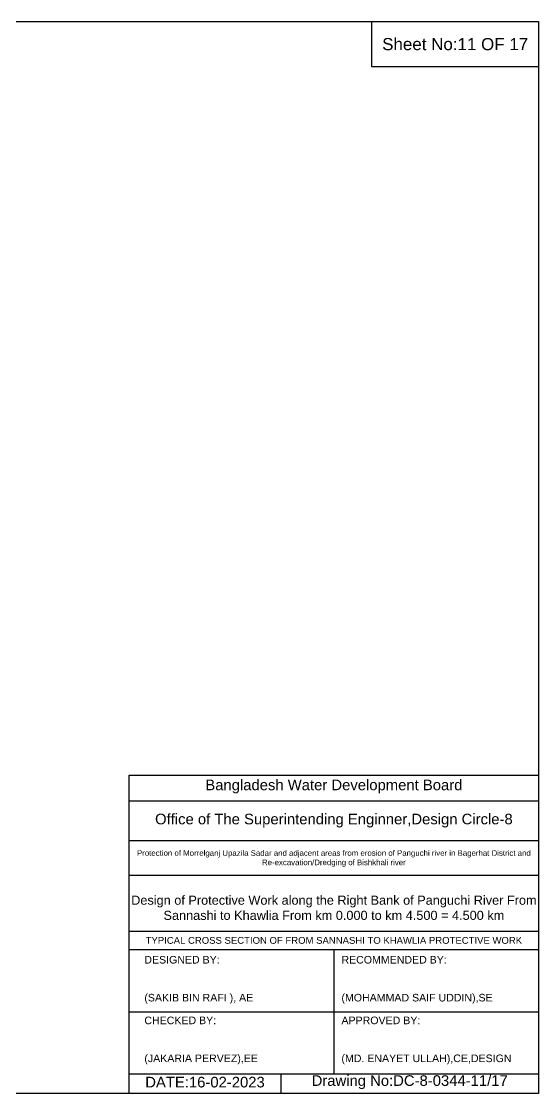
# Model space of a CAD drawing. Header units: inches. Extents: x 89000 to 337533, y -10828 to 570.
# Drawn here: x 244394 to 247805, y -9933 to -2862 of the extents above; entities that cross this region are included whole.
import ezdxf

# ---------------------------------------------------------------- set-up
doc = ezdxf.new("R2010")
doc.units = ezdxf.units.IN
doc.header["$LTSCALE"] = 7
doc.header["$MEASUREMENT"] = 0
doc.styles.get("Standard").update_dxf_attribs({"font": 'arial.ttf'})

msp = doc.modelspace()

# ---------------------------------------------------------------- linework, layer by layer
for points in [[(237804.90132, -2861.63032), (247804.90132, -2861.63032), (247804.90132, -9932.63032), (237804.90132, -9932.63032)], [(246704.90132, -2861.63032), (247804.90132, -2861.63032), (247804.90132, -3161.63032), (246704.90132, -3161.63032)]]:
    msp.add_lwpolyline(points, close=True)
for points in [[(245104.90132, -9932.63032), (245104.90132, -7832.63032), (247804.90132, -7832.63032)], [(245104.90132, -8002.63032), (247804.90132, -8002.63032)], [(245104.90132, -8262.63032), (247804.90132, -8262.63032)], [(245104.90132, -8492.63032), (247804.90132, -8492.63032)], [(245104.90132, -8862.63032), (247804.90132, -8862.63032)], [(245104.90132, -8982.63032), (247804.90132, -8982.63032)], [(246454.90132, -8982.63032), (246454.90132, -9802.63032)], [(245104.90132, -9392.63032), (247804.90132, -9392.63032)], [(245104.90132, -9802.63032), (247804.90132, -9802.63032)], [(246104.90132, -9802.63032), (246104.90132, -9932.63032)]]:
    msp.add_lwpolyline(points)

# ---------------------------------------------------------------- texts
at = {"attachment_point": 5}
for s, insert, char_height in [('Sheet No:11 OF 17', (247254.90132, -3011.63032), 80), ('Bangladesh Water Development Board', (246454.90132, -7907.63032), 70), ('Office of The Superintending Enginner,Design Circle-8', (246454.90132, -8132.63032), 70)]:
    msp.add_mtext(s, dxfattribs=dict(at, insert=insert, char_height=char_height))
for s, insert, char_height, width, attachment_point in [('Protection of Morrelganj Upazila Sadar and adjacent areas from erosion of Panguchi river in Bagerhat District and Re-excavation/Dredging of Bishkhali river', (246454.90132, -8382.63032), 37, 2800, 5), ('Design of Protective Work along the Right Bank of Panguchi River From Sannashi to Khawlia From km 0.000 to km 4.500 = 4.500 km', (246454.90132, -8707.63032), 60, 2700, 5), ('TYPICAL CROSS SECTION OF FROM SANNASHI TO KHAWLIA PROTECTIVE WORK', (246454.90132, -8922.63032), 45, 2800, 5), ('DESIGNED BY:^J^J^J(SAKIB BIN RAFI ), AE', (245204.90132, -9182.63032), 50, 1400, 4), ('RECOMMENDED BY:^J^J^J(MOHAMMAD SAIF UDDIN),SE', (246504.90132, -9182.63032), 50, 1400, 4), ('CHECKED BY:^J^J^J(JAKARIA PERVEZ),EE', (245204.90132, -9582.63032), 50, 1400, 4), ('APPROVED BY:^J^J^J(MD. ENAYET ULLAH),CE,DESIGN', (246504.90132, -9582.63032), 50, 1400, 4), ('DATE:16-02-2023', (245604.90132, -9857.63032), 70, 1400, 5), ('Drawing No:DC-8-0344-11/17', (246954.90132, -9857.63032), 70, 2200, 5)]:
    msp.add_mtext(s, dxfattribs=dict(insert=insert, char_height=char_height, width=width, attachment_point=attachment_point))

doc.saveas('drawing.dxf')
